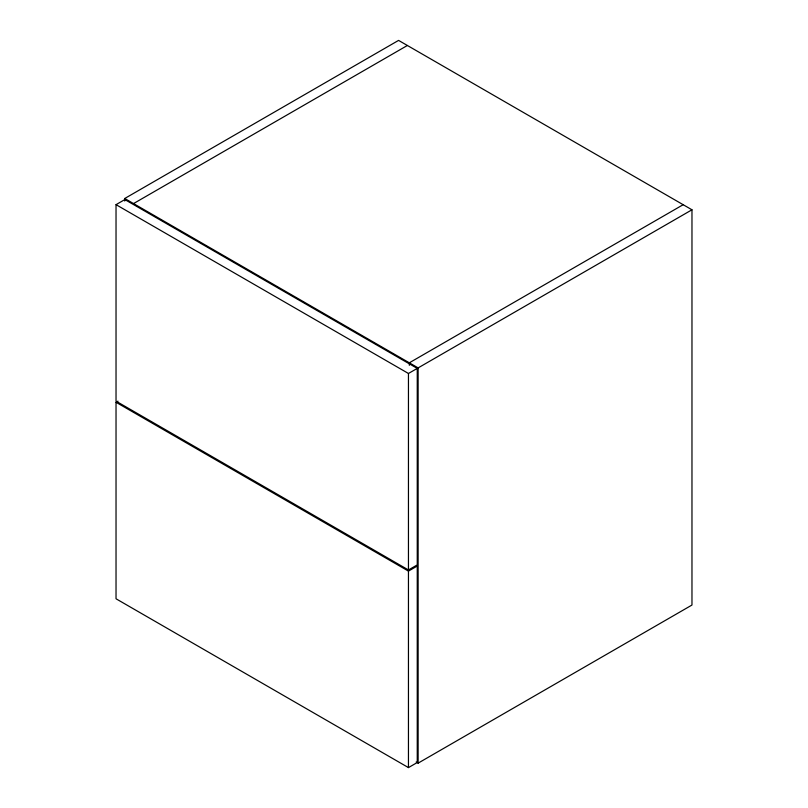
<?xml version="1.0" encoding="UTF-8"?>
<svg xmlns="http://www.w3.org/2000/svg" width="808" height="808" viewBox="0 0 808 808"><rect width="100%" height="100%" fill="white"/><g stroke="black" fill="none" stroke-linecap="round" stroke-linejoin="round"><path stroke-width="1.21" d="M124.735 201.02L124.735 198.495L398.576 40.4L691.971 209.787L691.971 605.04L418.13 763.136L416.181 762.015M116.029 204.656L124.836 199.566L417.251 368.397L417.251 564.893L408.454 569.973L116.029 401.152L116.029 204.656L408.454 373.478L417.251 368.397M133.542 203.576L407.373 45.48M116.029 402.273L408.454 571.105L417.251 566.024L417.251 762.52L408.454 767.6L116.029 598.779L116.029 402.273L117.988 401.152M683.164 204.707L409.333 362.802L409.333 365.327M124.735 198.495L418.13 367.892L691.971 209.787M418.13 367.892L418.13 763.136M408.454 373.478L408.454 569.973M408.454 571.105L408.454 767.6"/></g></svg>
